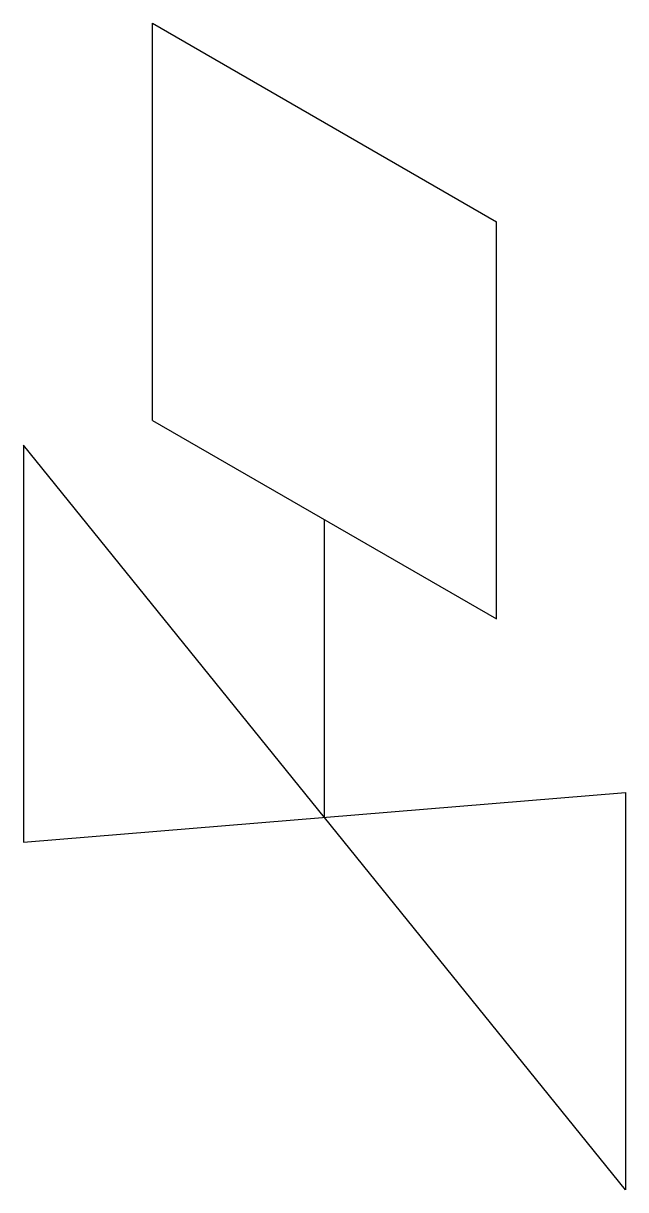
# Model space of a CAD drawing. Header units: millimetres. Extents: x -9997.999 to -9997.696, y -25.028 to -24.441.
import ezdxf

# ---------------------------------------------------------------- set-up
doc = ezdxf.new("R2010")
doc.units = ezdxf.units.MM
doc.layers.add('Tub_iso_válvulas', color=2, linetype='Continuous')

msp = doc.modelspace()

# ---------------------------------------------------------------- linework, layer by layer
at = {"layer": 'Tub_iso_válvulas'}
for p, q in [((-9997.93407, -24.64074), (-9997.93407, -24.44074)), ((-9997.93407, -24.44074), (-9997.76086, -24.54074)), ((-9997.76086, -24.74074), (-9997.76086, -24.54074)), ((-9997.93407, -24.64074), (-9997.76086, -24.74074)), ((-9997.99902, -24.65324), (-9997.99902, -24.85324)), ((-9997.69591, -25.02824), (-9997.99902, -24.65324)), ((-9997.84746, -24.84074), (-9997.84746, -24.69074)), ((-9997.99902, -24.85324), (-9997.69591, -24.82824)), ((-9997.69591, -24.82824), (-9997.69591, -25.02824))]:
    msp.add_line(p, q, dxfattribs=at)

doc.saveas('drawing.dxf')
